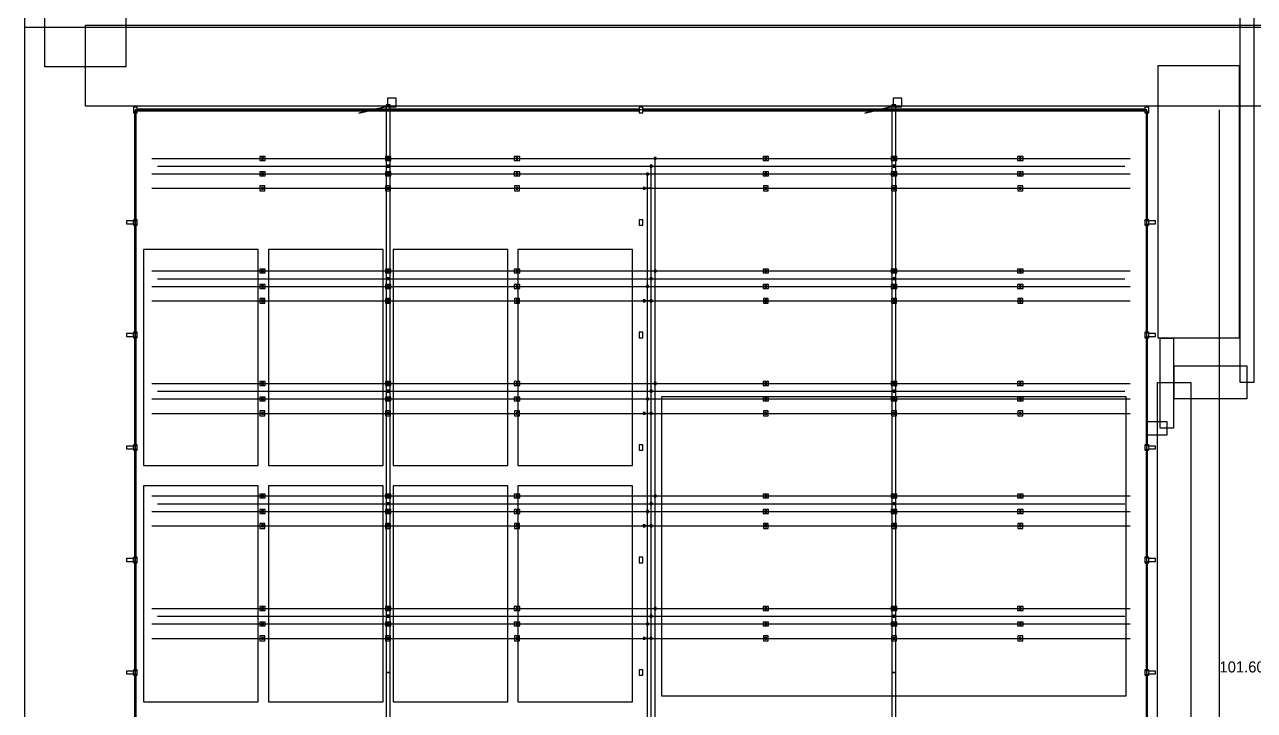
# Model space of a CAD drawing. Header units: metres. Extents: x 0 to 440, y -12 to 455.
# Drawn here: x 0 to 111.2, y 117.4 to 179.3 of the extents above; entities that cross this region are included whole.
import ezdxf

# ---------------------------------------------------------------- set-up
doc = ezdxf.new("R2010")
doc.units = ezdxf.units.M
for name, color, linetype in [('ASSUMED_BOUNDARY', 7, 'CONTINUOUS'), ('COURT_FREE_ZONE', 7, 'CONTINUOUS'), ('DIMENSIONS', 7, 'CONTINUOUS'), ('HALL_SPORTS-HALL', 7, 'CONTINUOUS'), ('IFCCOLUMN', 7, 'CONTINUOUS'), ('IFCDOOR', 7, 'CONTINUOUS'), ('IFCWALL', 7, 'CONTINUOUS'), ('MEP_SPORTS_DRAINAGE', 7, 'CONTINUOUS'), ('MEP_SPORTS_ELECTRICAL', 7, 'CONTINUOUS'), ('MEP_SPORTS_FIRE', 7, 'CONTINUOUS'), ('MEP_SPORTS_MECHANICAL', 7, 'CONTINUOUS'), ('OUTDOOR_30_ACRES', 7, 'CONTINUOUS'), ('SITE_ROADS', 7, 'CONTINUOUS'), ('SITE_WALKS', 7, 'CONTINUOUS')]:
    doc.layers.add(name, color=color, linetype=linetype)

msp = doc.modelspace()

# ---------------------------------------------------------------- linework, layer by layer
at = {"layer": 'ASSUMED_BOUNDARY'}
msp.add_lwpolyline([(0, 0), (440, 0), (440, 455), (0, 455)], close=True, dxfattribs=at)
at = {"layer": 'COURT_FREE_ZONE'}
for points in [[(10.762, 139.4944), (21.1252, 139.4944), (21.1252, 159.0016), (10.762, 159.0016)], [(22.0396, 139.4944), (32.4028, 139.4944), (32.4028, 159.0016), (22.0396, 159.0016)], [(33.3172, 139.4944), (43.6804, 139.4944), (43.6804, 159.0016), (33.3172, 159.0016)], [(44.5948, 139.4944), (54.958, 139.4944), (54.958, 159.0016), (44.5948, 159.0016)], [(99.58, 118.6792), (99.58, 145.6792), (57.58, 145.6792), (57.58, 118.6792)], [(10.762, 118.1584), (21.1252, 118.1584), (21.1252, 137.6656), (10.762, 137.6656)], [(22.0396, 118.1584), (32.4028, 118.1584), (32.4028, 137.6656), (22.0396, 137.6656)], [(33.3172, 118.1584), (43.6804, 118.1584), (43.6804, 137.6656), (33.3172, 137.6656)], [(44.5948, 118.1584), (54.958, 118.1584), (54.958, 137.6656), (44.5948, 137.6656)]]:
    msp.add_lwpolyline(points, close=True, dxfattribs=at)
at = {"layer": 'DIMENSIONS'}
msp.add_lwpolyline([(108, 70), (108, 171.6)], dxfattribs=at)
at = {"layer": 'HALL_SPORTS-HALL'}
msp.add_lwpolyline([(10, 70), (101.44, 70), (101.44, 171.6), (10, 171.6)], close=True, dxfattribs=at)
at = {"layer": 'IFCCOLUMN'}
for points in [[(9.83, 171.350006), (10.17, 171.350006), (10.17, 171.850006), (9.83, 171.850006)], [(55.550001, 171.350006), (55.890001, 171.350006), (55.890001, 171.850006), (55.550001, 171.850006)], [(101.270002, 171.350006), (101.610002, 171.350006), (101.610002, 171.850006), (101.270002, 171.850006)], [(9.220129, 161.310002), (9.849872, 161.310002), (9.849872, 161.570009), (9.220129, 161.570009)], [(9.83, 161.190002), (10.17, 161.190002), (10.17, 161.690002), (9.83, 161.690002)], [(55.550001, 161.190002), (55.890001, 161.190002), (55.890001, 161.690002), (55.550001, 161.690002)], [(101.270002, 161.190002), (101.610002, 161.190002), (101.610002, 161.690002), (101.270002, 161.690002)], [(101.59013, 161.309991), (102.219868, 161.309991), (102.219868, 161.570002), (101.59013, 161.570002)], [(9.220129, 151.149999), (9.849872, 151.149999), (9.849872, 151.410005), (9.220129, 151.410005)], [(9.83, 151.029999), (10.17, 151.029999), (10.17, 151.529999), (9.83, 151.529999)], [(55.550001, 151.029999), (55.890001, 151.029999), (55.890001, 151.529999), (55.550001, 151.529999)], [(101.270002, 151.029999), (101.610002, 151.029999), (101.610002, 151.529999), (101.270002, 151.529999)], [(101.59013, 151.149987), (102.219868, 151.149987), (102.219868, 151.409999), (101.59013, 151.409999)], [(9.220129, 140.989995), (9.849872, 140.989995), (9.849872, 141.250001), (9.220129, 141.250001)], [(9.83, 140.869995), (10.17, 140.869995), (10.17, 141.369995), (9.83, 141.369995)], [(55.550001, 140.869995), (55.890001, 140.869995), (55.890001, 141.369995), (55.550001, 141.369995)], [(101.270002, 140.869995), (101.610002, 140.869995), (101.610002, 141.369995), (101.270002, 141.369995)], [(101.59013, 140.989984), (102.219868, 140.989984), (102.219868, 141.249995), (101.59013, 141.249995)], [(9.83, 130.710007), (10.17, 130.710007), (10.17, 131.210007), (9.83, 131.210007)], [(55.550001, 130.710007), (55.890001, 130.710007), (55.890001, 131.210007), (55.550001, 131.210007)], [(101.270002, 130.710007), (101.610002, 130.710007), (101.610002, 131.210007), (101.270002, 131.210007)], [(9.220129, 130.830007), (9.849872, 130.830007), (9.849872, 131.090013), (9.220129, 131.090013)], [(101.59013, 130.829995), (102.219868, 130.829995), (102.219868, 131.090007), (101.59013, 131.090007)], [(9.220129, 120.670003), (9.849872, 120.670003), (9.849872, 120.930009), (9.220129, 120.930009)], [(9.83, 120.550003), (10.17, 120.550003), (10.17, 121.050003), (9.83, 121.050003)], [(55.550001, 120.550003), (55.890001, 120.550003), (55.890001, 121.050003), (55.550001, 121.050003)], [(101.270002, 120.550003), (101.610002, 120.550003), (101.610002, 121.050003), (101.270002, 121.050003)], [(101.59013, 120.669992), (102.219868, 120.669992), (102.219868, 120.930003), (101.59013, 120.930003)]]:
    msp.add_lwpolyline(points, close=True, dxfattribs=at)
at = {"layer": 'IFCDOOR'}
for points in [[(31.6408, 171.565), (34.0792, 171.565), (34.0792, 171.635), (31.6408, 171.635)], [(77.3608, 171.565), (79.7992, 171.565), (79.7992, 171.635), (77.3608, 171.635)], [(101.405, 144.0664), (101.475, 144.0664), (101.475, 148.3336), (101.405, 148.3336)], [(9.965, 144.9808), (10.035, 144.9808), (10.035, 147.4192), (9.965, 147.4192)]]:
    msp.add_lwpolyline(points, close=True, dxfattribs=at)
at = {"layer": 'IFCWALL'}
for points in [[(9.93, 161.59), (10.07, 161.59), (10.07, 171.45), (9.93, 171.45)], [(10.22, 171.529998), (55.5, 171.529998), (55.5, 171.670002), (10.22, 171.670002)], [(55.94, 171.529998), (101.22, 171.529998), (101.22, 171.670002), (55.94, 171.670002)], [(101.37, 161.59), (101.51, 161.59), (101.51, 171.45), (101.37, 171.45)], [(9.93, 151.43), (10.07, 151.43), (10.07, 161.29), (9.93, 161.29)], [(101.37, 151.43), (101.51, 151.43), (101.51, 161.29), (101.37, 161.29)], [(9.93, 141.27), (10.07, 141.27), (10.07, 151.13), (9.93, 151.13)], [(101.37, 141.27), (101.51, 141.27), (101.51, 151.13), (101.37, 151.13)], [(9.93, 131.11), (10.07, 131.11), (10.07, 140.97), (9.93, 140.97)], [(101.37, 131.11), (101.51, 131.11), (101.51, 140.97), (101.37, 140.97)], [(9.93, 120.95), (10.07, 120.95), (10.07, 130.81), (9.93, 130.81)], [(101.37, 120.95), (101.51, 120.95), (101.51, 130.81), (101.37, 130.81)], [(9.93, 110.79), (10.07, 110.79), (10.07, 120.65), (9.93, 120.65)], [(101.37, 110.79), (101.51, 110.79), (101.51, 120.65), (101.37, 120.65)]]:
    msp.add_lwpolyline(points, close=True, dxfattribs=at)
at = {"layer": 'MEP_SPORTS_DRAINAGE'}
for points in [[(32.79636, 171.876358), (33.573639, 171.876358), (33.573639, 172.653641), (32.79636, 172.653641)], [(78.516365, 171.876358), (79.29364, 171.876358), (79.29364, 172.653641), (78.516365, 172.653641)], [(32.68, 171.600006), (33.040001, 171.600006), (33.040001, 172.070007), (32.68, 172.070007)], [(32.68, 120.800003), (33.040001, 120.800003), (33.040001, 171.600708), (32.68, 171.600708)], [(78.400002, 171.600006), (78.760002, 171.600006), (78.760002, 172.070007), (78.400002, 172.070007)], [(78.400002, 120.800003), (78.760002, 120.800003), (78.760002, 171.600708), (78.400002, 171.600708)], [(32.68, 69.99929), (33.040005, 69.99929), (33.040005, 120.800003), (32.68, 120.800003)], [(78.400002, 69.99929), (78.76001, 69.99929), (78.76001, 120.800003), (78.400002, 120.800003)]]:
    msp.add_lwpolyline(points, close=True, dxfattribs=at)
for points in [[(32.859999, 171.940002), (30.2258, 171.3)], [(30.2258, 171.3), (32.86, 171.94)], [(30.2258, 171.3), (30.2258, 171.3)], [(78.580002, 171.940002), (75.945799, 171.3)], [(75.945799, 171.3), (78.58, 171.94)], [(75.945799, 171.3), (75.945799, 171.3)]]:
    msp.add_lwpolyline(points, dxfattribs=at)
at = {"layer": 'MEP_SPORTS_ELECTRICAL'}
for points in [[(11.5, 164.52), (21.5, 164.52)], [(21.5, 164.52), (32.86, 164.52)], [(21.5, 164.52), (21.5, 164.52)], [(32.86, 164.52), (44.5, 164.52)], [(32.86, 164.52), (32.86, 164.52)], [(44.5, 164.52), (56, 164.52)], [(44.5, 164.52), (44.5, 164.52)], [(56.63, 164.52), (56, 164.52)], [(56, 164.52), (56, 164.52)], [(56, 164.52), (67, 164.52)], [(56.63, 154.36), (56.63, 164.52)], [(67, 164.52), (78.58, 164.52)], [(67, 164.52), (67, 164.52)], [(78.58, 164.52), (90, 164.52)], [(78.58, 164.52), (78.58, 164.52)], [(90, 164.52), (99.94, 164.52)], [(90, 164.52), (90, 164.52)], [(11.5, 154.36), (21.5, 154.36)], [(21.5, 154.36), (32.86, 154.36)], [(21.5, 154.36), (21.5, 154.36)], [(32.86, 154.36), (44.5, 154.36)], [(32.86, 154.36), (32.86, 154.36)], [(44.5, 154.36), (56, 154.36)], [(44.5, 154.36), (44.5, 154.36)], [(56.63, 154.36), (56, 154.36)], [(56, 154.36), (56, 154.36)], [(56, 154.36), (67, 154.36)], [(56.63, 144.2), (56.63, 154.36)], [(67, 154.36), (78.58, 154.36)], [(67, 154.36), (67, 154.36)], [(78.58, 154.36), (90, 154.36)], [(78.58, 154.36), (78.58, 154.36)], [(90, 154.36), (99.94, 154.36)], [(90, 154.36), (90, 154.36)], [(11.5, 144.2), (21.5, 144.2)], [(21.5, 144.2), (32.86, 144.2)], [(21.5, 144.2), (21.5, 144.2)], [(32.86, 144.2), (44.5, 144.2)], [(32.86, 144.2), (32.86, 144.2)], [(44.5, 144.2), (56, 144.2)], [(44.5, 144.2), (44.5, 144.2)], [(56.63, 144.2), (56, 144.2)], [(56, 144.2), (56, 144.2)], [(56, 144.2), (67, 144.2)], [(56.63, 134.04), (56.63, 144.2)], [(67, 144.2), (78.58, 144.2)], [(67, 144.2), (67, 144.2)], [(78.58, 144.2), (90, 144.2)], [(78.58, 144.2), (78.58, 144.2)], [(90, 144.2), (99.94, 144.2)], [(90, 144.2), (90, 144.2)], [(11.5, 134.04), (21.5, 134.04)], [(21.5, 134.04), (32.86, 134.04)], [(21.5, 134.04), (21.5, 134.04)], [(32.86, 134.04), (44.5, 134.04)], [(32.86, 134.04), (32.86, 134.04)], [(44.5, 134.04), (56, 134.04)], [(44.5, 134.04), (44.5, 134.04)], [(56.63, 134.04), (56, 134.04)], [(56, 134.04), (56, 134.04)], [(56, 134.04), (67, 134.04)], [(56.63, 123.88), (56.63, 134.04)], [(67, 134.04), (78.58, 134.04)], [(67, 134.04), (67, 134.04)], [(78.58, 134.04), (90, 134.04)], [(78.58, 134.04), (78.58, 134.04)], [(90, 134.04), (99.94, 134.04)], [(90, 134.04), (90, 134.04)], [(11.5, 123.88), (21.5, 123.88)], [(21.5, 123.88), (32.86, 123.88)], [(21.5, 123.88), (21.5, 123.88)], [(32.86, 123.88), (44.5, 123.88)], [(32.86, 123.88), (32.86, 123.88)], [(44.5, 123.88), (56, 123.88)], [(44.5, 123.88), (44.5, 123.88)], [(56.63, 123.88), (56, 123.88)], [(56, 123.88), (56, 123.88)], [(56, 123.88), (67, 123.88)], [(56.63, 113.72), (56.63, 123.88)], [(67, 123.88), (78.58, 123.88)], [(67, 123.88), (67, 123.88)], [(78.58, 123.88), (90, 123.88)], [(78.58, 123.88), (78.58, 123.88)], [(90, 123.88), (99.94, 123.88)], [(90, 123.88), (90, 123.88)]]:
    msp.add_lwpolyline(points, dxfattribs=at)
for points in [[(21.275, 164.294998), (21.725, 164.294998), (21.725, 164.74501), (21.275, 164.74501)], [(21.42, 164.440002), (21.58, 164.440002), (21.58, 164.600006), (21.42, 164.600006)], [(32.635002, 164.294998), (33.084999, 164.294998), (33.084999, 164.74501), (32.635002, 164.74501)], [(32.779999, 164.440002), (32.940002, 164.440002), (32.940002, 164.600006), (32.779999, 164.600006)], [(44.275002, 164.294998), (44.724998, 164.294998), (44.724998, 164.74501), (44.275002, 164.74501)], [(44.419998, 164.440002), (44.580002, 164.440002), (44.580002, 164.600006), (44.419998, 164.600006)], [(55.919998, 164.440002), (56.080002, 164.440002), (56.080002, 164.600006), (55.919998, 164.600006)], [(66.775002, 164.294998), (67.224998, 164.294998), (67.224998, 164.74501), (66.775002, 164.74501)], [(66.919998, 164.440002), (67.080002, 164.440002), (67.080002, 164.600006), (66.919998, 164.600006)], [(78.355003, 164.294998), (78.805, 164.294998), (78.805, 164.74501), (78.355003, 164.74501)], [(78.5, 164.440002), (78.660004, 164.440002), (78.660004, 164.600006), (78.5, 164.600006)], [(89.775002, 164.294998), (90.224998, 164.294998), (90.224998, 164.74501), (89.775002, 164.74501)], [(89.919998, 164.440002), (90.080002, 164.440002), (90.080002, 164.600006), (89.919998, 164.600006)], [(21.275, 154.134995), (21.725, 154.134995), (21.725, 154.585007), (21.275, 154.585007)], [(32.635002, 154.134995), (33.084999, 154.134995), (33.084999, 154.585007), (32.635002, 154.585007)], [(44.275002, 154.134995), (44.724998, 154.134995), (44.724998, 154.585007), (44.275002, 154.585007)], [(66.775002, 154.134995), (67.224998, 154.134995), (67.224998, 154.585007), (66.775002, 154.585007)], [(78.355003, 154.134995), (78.805, 154.134995), (78.805, 154.585007), (78.355003, 154.585007)], [(89.775002, 154.134995), (90.224998, 154.134995), (90.224998, 154.585007), (89.775002, 154.585007)], [(21.42, 154.279999), (21.58, 154.279999), (21.58, 154.440002), (21.42, 154.440002)], [(32.779999, 154.279999), (32.940002, 154.279999), (32.940002, 154.440002), (32.779999, 154.440002)], [(44.419998, 154.279999), (44.580002, 154.279999), (44.580002, 154.440002), (44.419998, 154.440002)], [(55.919998, 154.279999), (56.080002, 154.279999), (56.080002, 154.440002), (55.919998, 154.440002)], [(56.549999, 154.279999), (56.710003, 154.279999), (56.710003, 154.440002), (56.549999, 154.440002)], [(66.919998, 154.279999), (67.080002, 154.279999), (67.080002, 154.440002), (66.919998, 154.440002)], [(78.5, 154.279999), (78.660004, 154.279999), (78.660004, 154.440002), (78.5, 154.440002)], [(89.919998, 154.279999), (90.080002, 154.279999), (90.080002, 154.440002), (89.919998, 154.440002)], [(21.275, 143.974991), (21.725, 143.974991), (21.725, 144.425003), (21.275, 144.425003)], [(21.42, 144.119995), (21.58, 144.119995), (21.58, 144.279999), (21.42, 144.279999)], [(32.635002, 143.974991), (33.084999, 143.974991), (33.084999, 144.425003), (32.635002, 144.425003)], [(32.779999, 144.119995), (32.940002, 144.119995), (32.940002, 144.279999), (32.779999, 144.279999)], [(44.275002, 143.974991), (44.724998, 143.974991), (44.724998, 144.425003), (44.275002, 144.425003)], [(44.419998, 144.119995), (44.580002, 144.119995), (44.580002, 144.279999), (44.419998, 144.279999)], [(55.919998, 144.119995), (56.080002, 144.119995), (56.080002, 144.279999), (55.919998, 144.279999)], [(56.549999, 144.119995), (56.710003, 144.119995), (56.710003, 144.279999), (56.549999, 144.279999)], [(66.775002, 143.974991), (67.224998, 143.974991), (67.224998, 144.425003), (66.775002, 144.425003)], [(66.919998, 144.119995), (67.080002, 144.119995), (67.080002, 144.279999), (66.919998, 144.279999)], [(78.355003, 143.974991), (78.805, 143.974991), (78.805, 144.425003), (78.355003, 144.425003)], [(78.5, 144.119995), (78.660004, 144.119995), (78.660004, 144.279999), (78.5, 144.279999)], [(89.775002, 143.974991), (90.224998, 143.974991), (90.224998, 144.425003), (89.775002, 144.425003)], [(89.919998, 144.119995), (90.080002, 144.119995), (90.080002, 144.279999), (89.919998, 144.279999)], [(21.275, 133.814987), (21.725, 133.814987), (21.725, 134.264999), (21.275, 134.264999)], [(21.42, 133.959991), (21.58, 133.959991), (21.58, 134.119995), (21.42, 134.119995)], [(32.635002, 133.814987), (33.084999, 133.814987), (33.084999, 134.264999), (32.635002, 134.264999)], [(32.779999, 133.959991), (32.940002, 133.959991), (32.940002, 134.119995), (32.779999, 134.119995)], [(44.275002, 133.814987), (44.724998, 133.814987), (44.724998, 134.264999), (44.275002, 134.264999)], [(44.419998, 133.959991), (44.580002, 133.959991), (44.580002, 134.119995), (44.419998, 134.119995)], [(55.919998, 133.959991), (56.080002, 133.959991), (56.080002, 134.119995), (55.919998, 134.119995)], [(56.549999, 133.959991), (56.710003, 133.959991), (56.710003, 134.119995), (56.549999, 134.119995)], [(66.775002, 133.814987), (67.224998, 133.814987), (67.224998, 134.264999), (66.775002, 134.264999)], [(66.919998, 133.959991), (67.080002, 133.959991), (67.080002, 134.119995), (66.919998, 134.119995)], [(78.355003, 133.814987), (78.805, 133.814987), (78.805, 134.264999), (78.355003, 134.264999)], [(78.5, 133.959991), (78.660004, 133.959991), (78.660004, 134.119995), (78.5, 134.119995)], [(89.775002, 133.814987), (90.224998, 133.814987), (90.224998, 134.264999), (89.775002, 134.264999)], [(89.919998, 133.959991), (90.080002, 133.959991), (90.080002, 134.119995), (89.919998, 134.119995)], [(21.275, 123.654999), (21.725, 123.654999), (21.725, 124.104996), (21.275, 124.104996)], [(21.42, 123.799995), (21.58, 123.799995), (21.58, 123.959999), (21.42, 123.959999)], [(32.635002, 123.654999), (33.084999, 123.654999), (33.084999, 124.104996), (32.635002, 124.104996)], [(32.779999, 123.799995), (32.940002, 123.799995), (32.940002, 123.959999), (32.779999, 123.959999)], [(44.275002, 123.654999), (44.724998, 123.654999), (44.724998, 124.104996), (44.275002, 124.104996)], [(44.419998, 123.799995), (44.580002, 123.799995), (44.580002, 123.959999), (44.419998, 123.959999)], [(55.919998, 123.799995), (56.080002, 123.799995), (56.080002, 123.959999), (55.919998, 123.959999)], [(56.549999, 123.799995), (56.710003, 123.799995), (56.710003, 123.959999), (56.549999, 123.959999)], [(66.775002, 123.654999), (67.224998, 123.654999), (67.224998, 124.104996), (66.775002, 124.104996)], [(66.919998, 123.799995), (67.080002, 123.799995), (67.080002, 123.959999), (66.919998, 123.959999)], [(78.355003, 123.654999), (78.805, 123.654999), (78.805, 124.104996), (78.355003, 124.104996)], [(78.5, 123.799995), (78.660004, 123.799995), (78.660004, 123.959999), (78.5, 123.959999)], [(89.775002, 123.654999), (90.224998, 123.654999), (90.224998, 124.104996), (89.775002, 124.104996)], [(89.919998, 123.799995), (90.080002, 123.799995), (90.080002, 123.959999), (89.919998, 123.959999)]]:
    msp.add_lwpolyline(points, close=True, dxfattribs=at)
at = {"layer": 'MEP_SPORTS_FIRE'}
for points in [[(12, 166.52), (32.86, 166.52)], [(32.86, 166.52), (56.63, 166.52)], [(32.86, 166.52), (32.86, 166.52)], [(56.63, 156.36), (56.63, 166.52)], [(56.63, 166.52), (56.63, 166.52)], [(56.63, 166.52), (78.58, 166.52)], [(78.58, 166.52), (99.44, 166.52)], [(78.58, 166.52), (78.58, 166.52)], [(12, 156.36), (32.86, 156.36)], [(32.86, 156.36), (56.63, 156.36)], [(32.86, 156.36), (32.86, 156.36)], [(56.63, 146.2), (56.63, 156.36)], [(56.63, 156.36), (56.63, 156.36)], [(56.63, 156.36), (78.58, 156.36)], [(78.58, 156.36), (99.44, 156.36)], [(78.58, 156.36), (78.58, 156.36)], [(12, 146.2), (32.86, 146.2)], [(32.86, 146.2), (56.63, 146.2)], [(32.86, 146.2), (32.86, 146.2)], [(56.63, 136.04), (56.63, 146.2)], [(56.63, 146.2), (56.63, 146.2)], [(56.63, 146.2), (78.58, 146.2)], [(78.58, 146.2), (99.44, 146.2)], [(78.58, 146.2), (78.58, 146.2)], [(12, 136.04), (32.86, 136.04)], [(32.86, 136.04), (56.63, 136.04)], [(32.86, 136.04), (32.86, 136.04)], [(56.63, 125.88), (56.63, 136.04)], [(56.63, 136.04), (56.63, 136.04)], [(56.63, 136.04), (78.58, 136.04)], [(78.58, 136.04), (99.44, 136.04)], [(78.58, 136.04), (78.58, 136.04)], [(12, 125.88), (32.86, 125.88)], [(32.86, 125.88), (56.63, 125.88)], [(32.86, 125.88), (32.86, 125.88)], [(56.63, 115.72), (56.63, 125.88)], [(56.63, 125.88), (56.63, 125.88)], [(56.63, 125.88), (78.58, 125.88)], [(78.58, 125.88), (99.44, 125.88)], [(78.58, 125.88), (78.58, 125.88)]]:
    msp.add_lwpolyline(points, dxfattribs=at)
for points in [[(32.779999, 166.440002), (32.940002, 166.440002), (32.940002, 166.600006), (32.779999, 166.600006)], [(32.82, 166.480011), (32.900002, 166.480011), (32.900002, 166.559998), (32.82, 166.559998)], [(56.549999, 166.440002), (56.710003, 166.440002), (56.710003, 166.600006), (56.549999, 166.600006)], [(78.5, 166.440002), (78.660004, 166.440002), (78.660004, 166.600006), (78.5, 166.600006)], [(78.540001, 166.480011), (78.620003, 166.480011), (78.620003, 166.559998), (78.540001, 166.559998)], [(32.779999, 156.279999), (32.940002, 156.279999), (32.940002, 156.440002), (32.779999, 156.440002)], [(32.82, 156.320007), (32.900002, 156.320007), (32.900002, 156.399994), (32.82, 156.399994)], [(56.549999, 156.279999), (56.710003, 156.279999), (56.710003, 156.440002), (56.549999, 156.440002)], [(56.549999, 156.279999), (56.710003, 156.279999), (56.710003, 156.440002), (56.549999, 156.440002)], [(78.5, 156.279999), (78.660004, 156.279999), (78.660004, 156.440002), (78.5, 156.440002)], [(78.540001, 156.320007), (78.620003, 156.320007), (78.620003, 156.399994), (78.540001, 156.399994)], [(32.779999, 146.119995), (32.940002, 146.119995), (32.940002, 146.279999), (32.779999, 146.279999)], [(32.82, 146.160004), (32.900002, 146.160004), (32.900002, 146.23999), (32.82, 146.23999)], [(56.549999, 146.119995), (56.710003, 146.119995), (56.710003, 146.279999), (56.549999, 146.279999)], [(56.549999, 146.119995), (56.710003, 146.119995), (56.710003, 146.279999), (56.549999, 146.279999)], [(78.5, 146.119995), (78.660004, 146.119995), (78.660004, 146.279999), (78.5, 146.279999)], [(78.540001, 146.160004), (78.620003, 146.160004), (78.620003, 146.23999), (78.540001, 146.23999)], [(32.779999, 135.959991), (32.940002, 135.959991), (32.940002, 136.119995), (32.779999, 136.119995)], [(32.82, 136), (32.900002, 136), (32.900002, 136.079987), (32.82, 136.079987)], [(56.549999, 135.959991), (56.710003, 135.959991), (56.710003, 136.119995), (56.549999, 136.119995)], [(56.549999, 135.959991), (56.710003, 135.959991), (56.710003, 136.119995), (56.549999, 136.119995)], [(78.5, 135.959991), (78.660004, 135.959991), (78.660004, 136.119995), (78.5, 136.119995)], [(78.540001, 136), (78.620003, 136), (78.620003, 136.079987), (78.540001, 136.079987)], [(32.779999, 125.799995), (32.940002, 125.799995), (32.940002, 125.959999), (32.779999, 125.959999)], [(32.82, 125.839996), (32.900002, 125.839996), (32.900002, 125.919998), (32.82, 125.919998)], [(56.549999, 125.799995), (56.710003, 125.799995), (56.710003, 125.959999), (56.549999, 125.959999)], [(56.549999, 125.799995), (56.710003, 125.799995), (56.710003, 125.959999), (56.549999, 125.959999)], [(78.5, 125.799995), (78.660004, 125.799995), (78.660004, 125.959999), (78.5, 125.959999)], [(78.540001, 125.839996), (78.620003, 125.839996), (78.620003, 125.919998), (78.540001, 125.919998)]]:
    msp.add_lwpolyline(points, close=True, dxfattribs=at)
at = {"layer": 'MEP_SPORTS_MECHANICAL'}
for points in [[(11.5, 167.22), (21.5, 167.22)], [(21.5, 167.22), (32.86, 167.22)], [(32.86, 167.22), (44.5, 167.22)], [(44.5, 167.22), (57, 167.22)], [(57, 157.06), (57, 167.22)], [(57, 167.22), (57, 167.22)], [(57, 167.22), (67, 167.22)], [(67, 167.22), (78.58, 167.22)], [(78.58, 167.22), (90, 167.22)], [(90, 167.22), (99.94, 167.22)], [(11.5, 165.82), (21.5, 165.82)], [(21.5, 165.82), (32.86, 165.82)], [(32.86, 165.82), (44.5, 165.82)], [(44.5, 165.82), (56.3, 165.82)], [(56.3, 155.66), (56.3, 165.82)], [(56.3, 165.82), (56.3, 165.82)], [(56.3, 165.82), (67, 165.82)], [(67, 165.82), (78.58, 165.82)], [(78.58, 165.82), (90, 165.82)], [(90, 165.82), (99.94, 165.82)], [(11.5, 157.06), (21.5, 157.06)], [(21.5, 157.06), (32.86, 157.06)], [(32.86, 157.06), (44.5, 157.06)], [(44.5, 157.06), (57, 157.06)], [(57, 146.9), (57, 157.06)], [(57, 157.06), (57, 157.06)], [(57, 157.06), (67, 157.06)], [(67, 157.06), (78.58, 157.06)], [(78.58, 157.06), (90, 157.06)], [(90, 157.06), (99.94, 157.06)], [(11.5, 155.66), (21.5, 155.66)], [(21.5, 155.66), (32.86, 155.66)], [(32.86, 155.66), (44.5, 155.66)], [(44.5, 155.66), (56.3, 155.66)], [(56.3, 145.5), (56.3, 155.66)], [(56.3, 155.66), (56.3, 155.66)], [(56.3, 155.66), (67, 155.66)], [(67, 155.66), (78.58, 155.66)], [(78.58, 155.66), (90, 155.66)], [(90, 155.66), (99.94, 155.66)], [(11.5, 146.9), (21.5, 146.9)], [(21.5, 146.9), (32.86, 146.9)], [(32.86, 146.9), (44.5, 146.9)], [(44.5, 146.9), (57, 146.9)], [(57, 136.74), (57, 146.9)], [(57, 146.9), (57, 146.9)], [(57, 146.9), (67, 146.9)], [(67, 146.9), (78.58, 146.9)], [(78.58, 146.9), (90, 146.9)], [(90, 146.9), (99.94, 146.9)], [(11.5, 145.5), (21.5, 145.5)], [(21.5, 145.5), (32.86, 145.5)], [(32.86, 145.5), (44.5, 145.5)], [(44.5, 145.5), (56.3, 145.5)], [(56.3, 135.34), (56.3, 145.5)], [(56.3, 145.5), (56.3, 145.5)], [(56.3, 145.5), (67, 145.5)], [(67, 145.5), (78.58, 145.5)], [(78.58, 145.5), (90, 145.5)], [(90, 145.5), (99.94, 145.5)], [(11.5, 136.74), (21.5, 136.74)], [(21.5, 136.74), (32.86, 136.74)], [(32.86, 136.74), (44.5, 136.74)], [(44.5, 136.74), (57, 136.74)], [(57, 126.58), (57, 136.74)], [(57, 136.74), (57, 136.74)], [(57, 136.74), (67, 136.74)], [(67, 136.74), (78.58, 136.74)], [(78.58, 136.74), (90, 136.74)], [(90, 136.74), (99.94, 136.74)], [(11.5, 135.34), (21.5, 135.34)], [(21.5, 135.34), (32.86, 135.34)], [(32.86, 135.34), (44.5, 135.34)], [(44.5, 135.34), (56.3, 135.34)], [(56.3, 125.18), (56.3, 135.34)], [(56.3, 135.34), (56.3, 135.34)], [(56.3, 135.34), (67, 135.34)], [(67, 135.34), (78.58, 135.34)], [(78.58, 135.34), (90, 135.34)], [(90, 135.34), (99.94, 135.34)], [(11.5, 126.58), (21.5, 126.58)], [(21.5, 126.58), (32.86, 126.58)], [(32.86, 126.58), (44.5, 126.58)], [(44.5, 126.58), (57, 126.58)], [(57, 116.42), (57, 126.58)], [(57, 126.58), (57, 126.58)], [(57, 126.58), (67, 126.58)], [(67, 126.58), (78.58, 126.58)], [(78.58, 126.58), (90, 126.58)], [(90, 126.58), (99.94, 126.58)], [(11.5, 125.18), (21.5, 125.18)], [(21.5, 125.18), (32.86, 125.18)], [(32.86, 125.18), (44.5, 125.18)], [(44.5, 125.18), (56.3, 125.18)], [(56.3, 115.02), (56.3, 125.18)], [(56.3, 125.18), (56.3, 125.18)], [(56.3, 125.18), (67, 125.18)], [(67, 125.18), (78.58, 125.18)], [(78.58, 125.18), (90, 125.18)], [(90, 125.18), (99.94, 125.18)]]:
    msp.add_lwpolyline(points, dxfattribs=at)
for points in [[(21.25, 167.044998), (21.75, 167.044998), (21.75, 167.395004), (21.25, 167.395004)], [(21.42, 167.139999), (21.58, 167.139999), (21.58, 167.300003), (21.42, 167.300003)], [(32.610001, 167.044998), (33.110001, 167.044998), (33.110001, 167.395004), (32.610001, 167.395004)], [(32.779999, 167.139999), (32.940002, 167.139999), (32.940002, 167.300003), (32.779999, 167.300003)], [(44.25, 167.044998), (44.75, 167.044998), (44.75, 167.395004), (44.25, 167.395004)], [(44.419998, 167.139999), (44.580002, 167.139999), (44.580002, 167.300003), (44.419998, 167.300003)], [(56.919998, 167.139999), (57.080002, 167.139999), (57.080002, 167.300003), (56.919998, 167.300003)], [(66.75, 167.044998), (67.25, 167.044998), (67.25, 167.395004), (66.75, 167.395004)], [(66.919998, 167.139999), (67.080002, 167.139999), (67.080002, 167.300003), (66.919998, 167.300003)], [(78.330002, 167.044998), (78.830002, 167.044998), (78.830002, 167.395004), (78.330002, 167.395004)], [(78.5, 167.139999), (78.660004, 167.139999), (78.660004, 167.300003), (78.5, 167.300003)], [(89.75, 167.044998), (90.25, 167.044998), (90.25, 167.395004), (89.75, 167.395004)], [(89.919998, 167.139999), (90.080002, 167.139999), (90.080002, 167.300003), (89.919998, 167.300003)], [(21.25, 165.645004), (21.75, 165.645004), (21.75, 165.99501), (21.25, 165.99501)], [(21.42, 165.740005), (21.58, 165.740005), (21.58, 165.900009), (21.42, 165.900009)], [(32.610001, 165.645004), (33.110001, 165.645004), (33.110001, 165.99501), (32.610001, 165.99501)], [(32.779999, 165.740005), (32.940002, 165.740005), (32.940002, 165.900009), (32.779999, 165.900009)], [(44.25, 165.645004), (44.75, 165.645004), (44.75, 165.99501), (44.25, 165.99501)], [(44.419998, 165.740005), (44.580002, 165.740005), (44.580002, 165.900009), (44.419998, 165.900009)], [(56.219997, 165.740005), (56.380001, 165.740005), (56.380001, 165.900009), (56.219997, 165.900009)], [(66.75, 165.645004), (67.25, 165.645004), (67.25, 165.99501), (66.75, 165.99501)], [(66.919998, 165.740005), (67.080002, 165.740005), (67.080002, 165.900009), (66.919998, 165.900009)], [(78.330002, 165.645004), (78.830002, 165.645004), (78.830002, 165.99501), (78.330002, 165.99501)], [(78.5, 165.740005), (78.660004, 165.740005), (78.660004, 165.900009), (78.5, 165.900009)], [(89.75, 165.645004), (90.25, 165.645004), (90.25, 165.99501), (89.75, 165.99501)], [(89.919998, 165.740005), (90.080002, 165.740005), (90.080002, 165.900009), (89.919998, 165.900009)], [(21.25, 156.884995), (21.75, 156.884995), (21.75, 157.235001), (21.25, 157.235001)], [(21.42, 156.979996), (21.58, 156.979996), (21.58, 157.139999), (21.42, 157.139999)], [(32.610001, 156.884995), (33.110001, 156.884995), (33.110001, 157.235001), (32.610001, 157.235001)], [(32.779999, 156.979996), (32.940002, 156.979996), (32.940002, 157.139999), (32.779999, 157.139999)], [(44.25, 156.884995), (44.75, 156.884995), (44.75, 157.235001), (44.25, 157.235001)], [(44.419998, 156.979996), (44.580002, 156.979996), (44.580002, 157.139999), (44.419998, 157.139999)], [(56.919998, 156.979996), (57.080002, 156.979996), (57.080002, 157.139999), (56.919998, 157.139999)], [(56.919998, 156.979996), (57.080002, 156.979996), (57.080002, 157.139999), (56.919998, 157.139999)], [(66.75, 156.884995), (67.25, 156.884995), (67.25, 157.235001), (66.75, 157.235001)], [(66.919998, 156.979996), (67.080002, 156.979996), (67.080002, 157.139999), (66.919998, 157.139999)], [(78.330002, 156.884995), (78.830002, 156.884995), (78.830002, 157.235001), (78.330002, 157.235001)], [(78.5, 156.979996), (78.660004, 156.979996), (78.660004, 157.139999), (78.5, 157.139999)], [(89.75, 156.884995), (90.25, 156.884995), (90.25, 157.235001), (89.75, 157.235001)], [(89.919998, 156.979996), (90.080002, 156.979996), (90.080002, 157.139999), (89.919998, 157.139999)], [(21.25, 155.485001), (21.75, 155.485001), (21.75, 155.835007), (21.25, 155.835007)], [(21.42, 155.580002), (21.58, 155.580002), (21.58, 155.740005), (21.42, 155.740005)], [(32.610001, 155.485001), (33.110001, 155.485001), (33.110001, 155.835007), (32.610001, 155.835007)], [(32.779999, 155.580002), (32.940002, 155.580002), (32.940002, 155.740005), (32.779999, 155.740005)], [(44.25, 155.485001), (44.75, 155.485001), (44.75, 155.835007), (44.25, 155.835007)], [(44.419998, 155.580002), (44.580002, 155.580002), (44.580002, 155.740005), (44.419998, 155.740005)], [(56.219997, 155.580002), (56.380001, 155.580002), (56.380001, 155.740005), (56.219997, 155.740005)], [(56.219997, 155.580002), (56.380001, 155.580002), (56.380001, 155.740005), (56.219997, 155.740005)], [(66.75, 155.485001), (67.25, 155.485001), (67.25, 155.835007), (66.75, 155.835007)], [(66.919998, 155.580002), (67.080002, 155.580002), (67.080002, 155.740005), (66.919998, 155.740005)], [(78.330002, 155.485001), (78.830002, 155.485001), (78.830002, 155.835007), (78.330002, 155.835007)], [(78.5, 155.580002), (78.660004, 155.580002), (78.660004, 155.740005), (78.5, 155.740005)], [(89.75, 155.485001), (90.25, 155.485001), (90.25, 155.835007), (89.75, 155.835007)], [(89.919998, 155.580002), (90.080002, 155.580002), (90.080002, 155.740005), (89.919998, 155.740005)], [(21.25, 146.724991), (21.75, 146.724991), (21.75, 147.074997), (21.25, 147.074997)], [(21.42, 146.819992), (21.58, 146.819992), (21.58, 146.979996), (21.42, 146.979996)], [(32.610001, 146.724991), (33.110001, 146.724991), (33.110001, 147.074997), (32.610001, 147.074997)], [(32.779999, 146.819992), (32.940002, 146.819992), (32.940002, 146.979996), (32.779999, 146.979996)], [(44.25, 146.724991), (44.75, 146.724991), (44.75, 147.074997), (44.25, 147.074997)], [(44.419998, 146.819992), (44.580002, 146.819992), (44.580002, 146.979996), (44.419998, 146.979996)], [(56.919998, 146.819992), (57.080002, 146.819992), (57.080002, 146.979996), (56.919998, 146.979996)], [(56.919998, 146.819992), (57.080002, 146.819992), (57.080002, 146.979996), (56.919998, 146.979996)], [(66.75, 146.724991), (67.25, 146.724991), (67.25, 147.074997), (66.75, 147.074997)], [(66.919998, 146.819992), (67.080002, 146.819992), (67.080002, 146.979996), (66.919998, 146.979996)], [(78.330002, 146.724991), (78.830002, 146.724991), (78.830002, 147.074997), (78.330002, 147.074997)], [(78.5, 146.819992), (78.660004, 146.819992), (78.660004, 146.979996), (78.5, 146.979996)], [(89.75, 146.724991), (90.25, 146.724991), (90.25, 147.074997), (89.75, 147.074997)], [(89.919998, 146.819992), (90.080002, 146.819992), (90.080002, 146.979996), (89.919998, 146.979996)], [(21.25, 145.324997), (21.75, 145.324997), (21.75, 145.675003), (21.25, 145.675003)], [(32.610001, 145.324997), (33.110001, 145.324997), (33.110001, 145.675003), (32.610001, 145.675003)], [(44.25, 145.324997), (44.75, 145.324997), (44.75, 145.675003), (44.25, 145.675003)], [(66.75, 145.324997), (67.25, 145.324997), (67.25, 145.675003), (66.75, 145.675003)], [(78.330002, 145.324997), (78.830002, 145.324997), (78.830002, 145.675003), (78.330002, 145.675003)], [(89.75, 145.324997), (90.25, 145.324997), (90.25, 145.675003), (89.75, 145.675003)], [(21.42, 145.419998), (21.58, 145.419998), (21.58, 145.580002), (21.42, 145.580002)], [(32.779999, 145.419998), (32.940002, 145.419998), (32.940002, 145.580002), (32.779999, 145.580002)], [(44.419998, 145.419998), (44.580002, 145.419998), (44.580002, 145.580002), (44.419998, 145.580002)], [(56.219997, 145.419998), (56.380001, 145.419998), (56.380001, 145.580002), (56.219997, 145.580002)], [(56.219997, 145.419998), (56.380001, 145.419998), (56.380001, 145.580002), (56.219997, 145.580002)], [(66.919998, 145.419998), (67.080002, 145.419998), (67.080002, 145.580002), (66.919998, 145.580002)], [(78.5, 145.419998), (78.660004, 145.419998), (78.660004, 145.580002), (78.5, 145.580002)], [(89.919998, 145.419998), (90.080002, 145.419998), (90.080002, 145.580002), (89.919998, 145.580002)], [(21.25, 136.565002), (21.75, 136.565002), (21.75, 136.915009), (21.25, 136.915009)], [(21.42, 136.660004), (21.58, 136.660004), (21.58, 136.820007), (21.42, 136.820007)], [(32.610001, 136.565002), (33.110001, 136.565002), (33.110001, 136.915009), (32.610001, 136.915009)], [(32.779999, 136.660004), (32.940002, 136.660004), (32.940002, 136.820007), (32.779999, 136.820007)], [(44.25, 136.565002), (44.75, 136.565002), (44.75, 136.915009), (44.25, 136.915009)], [(44.419998, 136.660004), (44.580002, 136.660004), (44.580002, 136.820007), (44.419998, 136.820007)], [(56.919998, 136.660004), (57.080002, 136.660004), (57.080002, 136.820007), (56.919998, 136.820007)], [(56.919998, 136.660004), (57.080002, 136.660004), (57.080002, 136.820007), (56.919998, 136.820007)], [(66.75, 136.565002), (67.25, 136.565002), (67.25, 136.915009), (66.75, 136.915009)], [(66.919998, 136.660004), (67.080002, 136.660004), (67.080002, 136.820007), (66.919998, 136.820007)], [(78.330002, 136.565002), (78.830002, 136.565002), (78.830002, 136.915009), (78.330002, 136.915009)], [(78.5, 136.660004), (78.660004, 136.660004), (78.660004, 136.820007), (78.5, 136.820007)], [(89.75, 136.565002), (90.25, 136.565002), (90.25, 136.915009), (89.75, 136.915009)], [(89.919998, 136.660004), (90.080002, 136.660004), (90.080002, 136.820007), (89.919998, 136.820007)], [(21.25, 135.164993), (21.75, 135.164993), (21.75, 135.514999), (21.25, 135.514999)], [(21.42, 135.259995), (21.58, 135.259995), (21.58, 135.419998), (21.42, 135.419998)], [(32.610001, 135.164993), (33.110001, 135.164993), (33.110001, 135.514999), (32.610001, 135.514999)], [(32.779999, 135.259995), (32.940002, 135.259995), (32.940002, 135.419998), (32.779999, 135.419998)], [(44.25, 135.164993), (44.75, 135.164993), (44.75, 135.514999), (44.25, 135.514999)], [(44.419998, 135.259995), (44.580002, 135.259995), (44.580002, 135.419998), (44.419998, 135.419998)], [(56.219997, 135.259995), (56.380001, 135.259995), (56.380001, 135.419998), (56.219997, 135.419998)], [(56.219997, 135.259995), (56.380001, 135.259995), (56.380001, 135.419998), (56.219997, 135.419998)], [(66.75, 135.164993), (67.25, 135.164993), (67.25, 135.514999), (66.75, 135.514999)], [(66.919998, 135.259995), (67.080002, 135.259995), (67.080002, 135.419998), (66.919998, 135.419998)], [(78.330002, 135.164993), (78.830002, 135.164993), (78.830002, 135.514999), (78.330002, 135.514999)], [(78.5, 135.259995), (78.660004, 135.259995), (78.660004, 135.419998), (78.5, 135.419998)], [(89.75, 135.164993), (90.25, 135.164993), (90.25, 135.514999), (89.75, 135.514999)], [(89.919998, 135.259995), (90.080002, 135.259995), (90.080002, 135.419998), (89.919998, 135.419998)], [(21.25, 126.404999), (21.75, 126.404999), (21.75, 126.755005), (21.25, 126.755005)], [(32.610001, 126.404999), (33.110001, 126.404999), (33.110001, 126.755005), (32.610001, 126.755005)], [(44.25, 126.404999), (44.75, 126.404999), (44.75, 126.755005), (44.25, 126.755005)], [(66.75, 126.404999), (67.25, 126.404999), (67.25, 126.755005), (66.75, 126.755005)], [(78.330002, 126.404999), (78.830002, 126.404999), (78.830002, 126.755005), (78.330002, 126.755005)], [(89.75, 126.404999), (90.25, 126.404999), (90.25, 126.755005), (89.75, 126.755005)], [(21.42, 126.5), (21.58, 126.5), (21.58, 126.660004), (21.42, 126.660004)], [(32.779999, 126.5), (32.940002, 126.5), (32.940002, 126.660004), (32.779999, 126.660004)], [(44.419998, 126.5), (44.580002, 126.5), (44.580002, 126.660004), (44.419998, 126.660004)], [(56.919998, 126.5), (57.080002, 126.5), (57.080002, 126.660004), (56.919998, 126.660004)], [(56.919998, 126.5), (57.080002, 126.5), (57.080002, 126.660004), (56.919998, 126.660004)], [(66.919998, 126.5), (67.080002, 126.5), (67.080002, 126.660004), (66.919998, 126.660004)], [(78.5, 126.5), (78.660004, 126.5), (78.660004, 126.660004), (78.5, 126.660004)], [(89.919998, 126.5), (90.080002, 126.5), (90.080002, 126.660004), (89.919998, 126.660004)], [(21.25, 125.004997), (21.75, 125.004997), (21.75, 125.355003), (21.25, 125.355003)], [(21.42, 125.099998), (21.58, 125.099998), (21.58, 125.260002), (21.42, 125.260002)], [(32.610001, 125.004997), (33.110001, 125.004997), (33.110001, 125.355003), (32.610001, 125.355003)], [(32.779999, 125.099998), (32.940002, 125.099998), (32.940002, 125.260002), (32.779999, 125.260002)], [(44.25, 125.004997), (44.75, 125.004997), (44.75, 125.355003), (44.25, 125.355003)], [(44.419998, 125.099998), (44.580002, 125.099998), (44.580002, 125.260002), (44.419998, 125.260002)], [(56.219997, 125.099998), (56.380001, 125.099998), (56.380001, 125.260002), (56.219997, 125.260002)], [(56.219997, 125.099998), (56.380001, 125.099998), (56.380001, 125.260002), (56.219997, 125.260002)], [(66.75, 125.004997), (67.25, 125.004997), (67.25, 125.355003), (66.75, 125.355003)], [(66.919998, 125.099998), (67.080002, 125.099998), (67.080002, 125.260002), (66.919998, 125.260002)], [(78.330002, 125.004997), (78.830002, 125.004997), (78.830002, 125.355003), (78.330002, 125.355003)], [(78.5, 125.099998), (78.660004, 125.099998), (78.660004, 125.260002), (78.5, 125.260002)], [(89.75, 125.004997), (90.25, 125.004997), (90.25, 125.355003), (89.75, 125.355003)], [(89.919998, 125.099998), (90.080002, 125.099998), (90.080002, 125.260002), (89.919998, 125.260002)]]:
    msp.add_lwpolyline(points, close=True, dxfattribs=at)
at = {"layer": 'OUTDOOR_30_ACRES'}
msp.add_lwpolyline([(0, 179.077971), (440, 179.077971), (440, 455), (0, 455)], close=True, dxfattribs=at)
at = {"layer": 'SITE_ROADS'}
for points in [[(1.8424, 175.5), (1.8424, 187.4), (9.1576, 187.4), (9.1576, 175.5)], [(5.5, 179.2576), (211.72, 179.2576), (211.72, 171.9424), (5.5, 171.9424)], [(109.7776, 175.6), (109.7776, 151), (102.4624, 151), (102.4624, 175.6)]]:
    msp.add_lwpolyline(points, close=True, dxfattribs=at)
at = {"layer": 'SITE_WALKS'}
for points in [[(109.88, 147), (109.88, 180.85), (111.1, 180.85), (111.1, 147)], [(103.85, 151), (103.85, 142.8472), (102.63, 142.8472), (102.63, 151)], [(103.9, 148.5), (110.49, 148.5), (110.49, 145.5), (103.9, 145.5)], [(102.4, 68.5), (102.4, 147), (105.4, 147), (105.4, 68.5)], [(103.24, 142.2372), (101.44, 142.2372), (101.44, 143.4572), (103.24, 143.4572)]]:
    msp.add_lwpolyline(points, close=True, dxfattribs=at)

# ---------------------------------------------------------------- texts
at = {"layer": 'DIMENSIONS'}
msp.add_text('101.600m / 333.333ft', height=1, dxfattribs=at).set_placement((108, 120.8))

doc.saveas('drawing.dxf')
